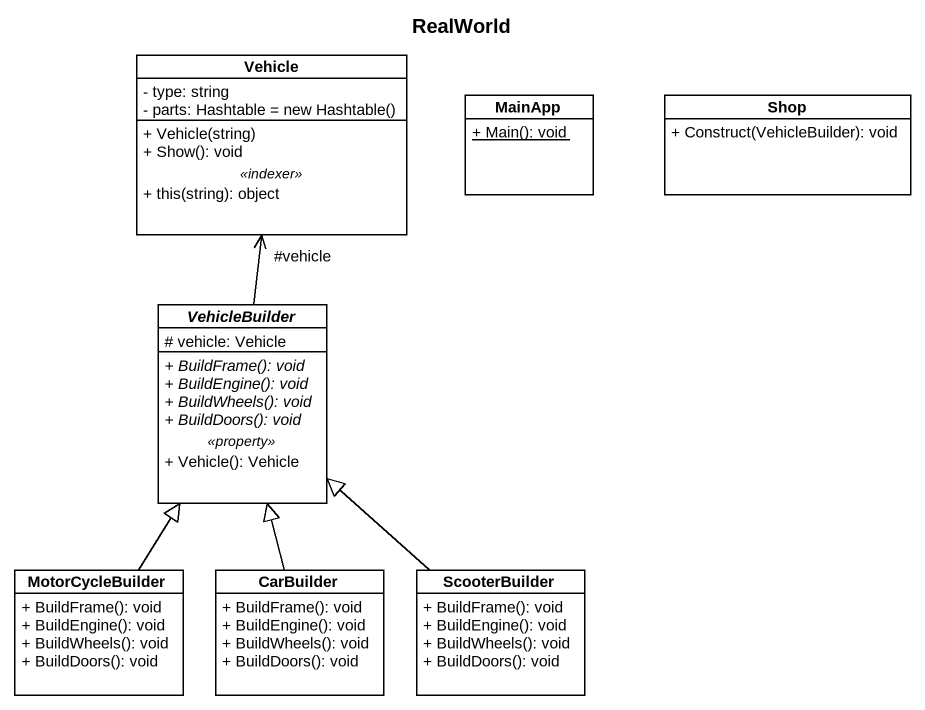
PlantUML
@startuml
title RealWorld
hide circle
hide empty members
skinparam classAttributeIconSize 0
class Vehicle {
  - type: string
  {field} - parts: Hashtable = new Hashtable()
  --
  + Vehicle(string)
  + Show(): void
  .. <<indexer>> ..
  + this(string): object
}
class MainApp {
  {static} + Main(): void
}
class Shop {
  + Construct(VehicleBuilder): void
}
abstract class VehicleBuilder {
  # vehicle: Vehicle
  --
  {abstract} + BuildFrame(): void
  {abstract} + BuildEngine(): void
  {abstract} + BuildWheels(): void
  {abstract} + BuildDoors(): void
  .. <<property>> ..
  + Vehicle(): Vehicle
}
class MotorCycleBuilder {
  + BuildFrame(): void
  + BuildEngine(): void
  + BuildWheels(): void
  + BuildDoors(): void
}
class CarBuilder {
  + BuildFrame(): void
  + BuildEngine(): void
  + BuildWheels(): void
  + BuildDoors(): void
}
class ScooterBuilder {
  + BuildFrame(): void
  + BuildEngine(): void
  + BuildWheels(): void
  + BuildDoors(): void
}
VehicleBuilder -up-> "#vehicle" Vehicle
MotorCycleBuilder -up-|> VehicleBuilder
CarBuilder -up-|> VehicleBuilder
ScooterBuilder -up-|> VehicleBuilder
@enduml
